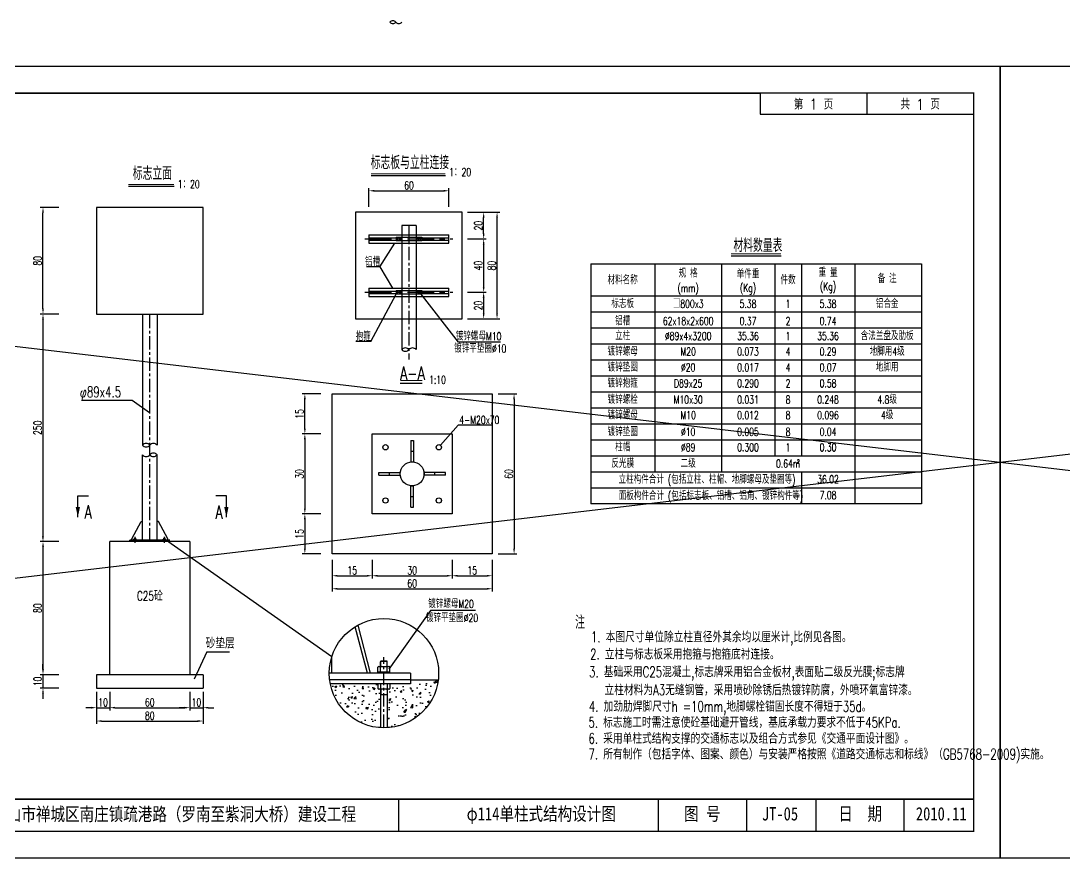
# Model space of a CAD drawing. Extents: x 3598 to 6562, y -9591 to -7828.
# Drawn here: x 4661.3 to 5052.5, y -8142.2 to -7828 of the extents above; entities that cross this region are included whole.
import ezdxf
from ezdxf.enums import TextEntityAlignment as Align

# ---------------------------------------------------------------- set-up
doc = ezdxf.new("R2010")
doc.units = 0
doc.header["$LTSCALE"] = 2
doc.header["$PDMODE"] = 32
doc.header["$PDSIZE"] = 0.3
doc.linetypes.add('CENTERX2', pattern=[4, 2.5, -0.5, 0.5, -0.5])
doc.layers.get('0').update_dxf_attribs({"linetype": 'CONTINUOUS'})
doc.layers.get('DEFPOINTS').update_dxf_attribs({"linetype": 'CONTINUOUS'})
for name, color, linetype in [('3', 3, 'CONTINUOUS'), ('PP-COM', 7, 'CONTINUOUS'), ('中线', 2, 'CENTERX2'), ('图框', 7, 'CONTINUOUS'), ('尺寸', 2, 'CONTINUOUS'), ('尺寸标注', 4, 'CONTINUOUS'), ('文字', 7, 'CONTINUOUS'), ('文字字符', 7, 'CONTINUOUS'), ('文字符号', 2, 'CONTINUOUS'), ('结构2', 7, 'CONTINUOUS'), ('结构3', 1, 'CONTINUOUS'), ('钢筋', 1, 'CONTINUOUS')]:
    doc.layers.add(name, color=color, linetype=linetype)
doc.styles.add('Fangsong', font='simplex1.shx', dxfattribs={"width": 0.85, "bigfont": 'hztxt.shx'})
doc.styles.get("Standard").update_dxf_attribs({"font": 'simplex1.shx', "width": 0.7, "bigfont": 'hztxt.shx'})
doc.styles.add('WMF-宋体0', font='SIMFANG.TTF', dxfattribs={"width": 0.8})
doc.dimstyles.new('1：10', dxfattribs={"dimtxt": 3, "dimasz": 2, "dimexe": 1, "dimexo": 1, "dimgap": 0.5, "dimtad": 1, "dimrnd": 0.0095, "dimdsep": 46, "dimtxsty": 'Standard', "dimcen": 0.05, "dimclrt": 256, "dimadec": 0, "dimazin": 0, "dimtfac": 1, "dimtix": 1, "dimtmove": 2, "dimatfit": 3, "dimfxl": 0, "dimtolj": 1, "dimtzin": 0, "dimarcsym": 0})
doc.dimstyles.new('1：20', dxfattribs={"dimtxt": 3, "dimasz": 2, "dimexe": 1, "dimexo": 1, "dimgap": 0.5, "dimtad": 1, "dimlfac": 2, "dimrnd": 0.0095, "dimdsep": 46, "dimtxsty": 'Standard', "dimcen": 0.09, "dimadec": 0, "dimazin": 0, "dimtfac": 1, "dimtix": 1, "dimtmove": 2, "dimatfit": 3, "dimfxl": 0, "dimtolj": 1, "dimtzin": 0, "dimarcsym": 0})

# ---------------------------------------------------------------- blocks, each defined once
blk = doc.blocks.new('标准图框')
at = {"layer": '图框', "color": 7}
for p, q in [((-312.2, 0), (-312.2, 10)), ((-226.62, 0), (-226.62, 10)), ((-160, 0), (-160, 10)), ((-145, 0), (-145, 10)), ((-120, 0), (-120, 10)), ((-105, 0), (-105, 10)), ((-80, 0), (-80, 10)), ((-65, 0), (-65, 10)), ((-40, 0), (-40, 10)), ((-25, 0), (-25, 10))]:
    blk.add_line(p, q, dxfattribs=at)
at = {"layer": '图框', "color": 2}
blk.add_lwpolyline([(-410, 287), (-410, -10), (10, -10), (10, 287)], close=True, dxfattribs=at)
at = {"layer": '图框', "const_width": 1.2}
blk.add_lwpolyline([(-380, 0), (0, 0), (0, 277), (-380, 277)], close=True, dxfattribs=at)
at = {"layer": '图框'}
blk.add_lwpolyline([(-380, 10), (0, 10)], dxfattribs=at)
at = {"layer": '图框', "color": 7, "style": 'Fangsong'}
for s, width, p in [('天津市市政工程设计研究院', 0.8, (-345.67, 5.2)), ('佛山市三水区三水二桥南引道延长线工程', 0.72, (-269.68, 5.2)), ('设计', 0.8, (-152.5, 5.2)), ('复核', 0.8, (-112.5, 5.2)), ('审核', 0.8, (-72.5, 5.2)), ('图号', 0.8, (-32.5, 5.2))]:
    blk.add_text(s, height=4.5, rotation=0, dxfattribs=dict(at, width=width)).set_placement(p, align=Align.MIDDLE)
blk = doc.blocks.new('DIM')
blk.add_lwpolyline([(-1, -0.1, 0.2, 0, 0), (0, 0, 0, 0, 0)], format="xyseb")
blk = doc.blocks.new('*D91')
at = {"layer": 'DEFPOINTS', "color": 0, "linetype": 'Continuous'}
for p in [(4669.61, -7898.03), (4709.65, -7898.03), (4709.65, -7938.03)]:
    blk.add_point(p, dxfattribs=at)
at = {"layer": '尺寸标注', "color": 0, "linetype": 'Continuous', "lineweight": -2}
for p, q in [((4675.61, -7898.03), (4668.61, -7898.03)), ((4669.61, -7936.03), (4669.61, -7900.03)), ((4675.61, -7938.03), (4668.61, -7938.03))]:
    blk.add_line(p, q, dxfattribs=at)
at = {"layer": '尺寸标注', "color": 0, "linetype": 'Continuous'}
for points in [[(4669.28, -7900.03), (4669.95, -7900.03), (4669.61, -7898.03)], [(4669.28, -7936.03), (4669.95, -7936.03), (4669.61, -7938.03)]]:
    blk.add_solid(points, dxfattribs=at)
at = {"layer": '尺寸标注', "color": 0, "linetype": 'Continuous', "insert": (4667.61, -7918.03), "char_height": 3, "attachment_point": 5, "rotation": 90}
blk.add_mtext('\\A1;80', dxfattribs=at)
blk = doc.blocks.new('*D92')
at = {"layer": 'DEFPOINTS', "color": 0, "linetype": 'Continuous'}
for p in [(4709.65, -7938.03), (4669.61, -8023.37), (4709.65, -8023.37)]:
    blk.add_point(p, dxfattribs=at)
at = {"layer": '尺寸标注', "color": 0, "linetype": 'Continuous', "lineweight": -2}
for p, q in [((4675.61, -7938.03), (4668.61, -7938.03)), ((4669.61, -7940.03), (4669.61, -8021.37)), ((4675.61, -8023.37), (4668.61, -8023.37))]:
    blk.add_line(p, q, dxfattribs=at)
at = {"layer": '尺寸标注', "color": 0, "linetype": 'Continuous'}
for points in [[(4669.28, -7940.03), (4669.95, -7940.03), (4669.61, -7938.03)], [(4669.28, -8021.37), (4669.95, -8021.37), (4669.61, -8023.37)]]:
    blk.add_solid(points, dxfattribs=at)
at = {"layer": '尺寸标注', "color": 0, "linetype": 'Continuous', "insert": (4667.61, -7980.7), "char_height": 3, "attachment_point": 5, "rotation": 90}
blk.add_mtext('\\A1;250', dxfattribs=at)
blk = doc.blocks.new('*D93')
at = {"layer": 'DEFPOINTS', "color": 0, "linetype": 'Continuous'}
for p in [(4694.65, -8023.37), (4669.61, -8073.37), (4694.65, -8073.37)]:
    blk.add_point(p, dxfattribs=at)
at = {"layer": '尺寸标注', "color": 0, "linetype": 'Continuous', "lineweight": -2}
for p, q in [((4675.61, -8023.37), (4668.61, -8023.37)), ((4669.61, -8025.37), (4669.61, -8071.37)), ((4675.61, -8073.37), (4668.61, -8073.37))]:
    blk.add_line(p, q, dxfattribs=at)
at = {"layer": '尺寸标注', "color": 0, "linetype": 'Continuous'}
for points in [[(4669.28, -8025.37), (4669.95, -8025.37), (4669.61, -8023.37)], [(4669.28, -8071.37), (4669.95, -8071.37), (4669.61, -8073.37)]]:
    blk.add_solid(points, dxfattribs=at)
at = {"layer": '尺寸标注', "color": 0, "linetype": 'Continuous', "insert": (4667.61, -8048.37), "char_height": 3, "attachment_point": 5, "rotation": 90}
blk.add_mtext('\\A1;80', dxfattribs=at)
blk = doc.blocks.new('*D94')
at = {"layer": 'DEFPOINTS', "color": 0, "linetype": 'Continuous'}
for p in [(4689.65, -8073.37), (4669.61, -8078.37), (4689.65, -8078.37)]:
    blk.add_point(p, dxfattribs=at)
at = {"layer": '尺寸标注', "color": 0, "linetype": 'Continuous', "lineweight": -2}
for p, q in [((4669.61, -8071.37), (4669.61, -8069.37)), ((4675.61, -8073.37), (4668.61, -8073.37)), ((4669.61, -8073.37), (4669.61, -8078.37)), ((4675.61, -8078.37), (4668.61, -8078.37)), ((4669.61, -8080.37), (4669.61, -8082.37))]:
    blk.add_line(p, q, dxfattribs=at)
at = {"layer": '尺寸标注', "color": 0, "linetype": 'Continuous'}
for points in [[(4669.28, -8071.37), (4669.95, -8071.37), (4669.61, -8073.37)], [(4669.28, -8080.37), (4669.95, -8080.37), (4669.61, -8078.37)]]:
    blk.add_solid(points, dxfattribs=at)
at = {"layer": '尺寸标注', "color": 0, "linetype": 'Continuous', "insert": (4667.61, -8075.87), "char_height": 3, "attachment_point": 5, "rotation": 90}
blk.add_mtext('\\A1;10', dxfattribs=at)
blk = doc.blocks.new('*D95')
at = {"layer": 'DEFPOINTS', "color": 0, "linetype": 'Continuous'}
for p in [(4694.65, -8073.37), (4724.65, -8073.37), (4724.65, -8085.72)]:
    blk.add_point(p, dxfattribs=at)
at = {"layer": '尺寸标注', "color": 0, "linetype": 'Continuous', "lineweight": -2}
for p, q in [((4694.65, -8079.72), (4694.65, -8086.72)), ((4724.65, -8079.72), (4724.65, -8086.72)), ((4696.65, -8085.72), (4722.65, -8085.72))]:
    blk.add_line(p, q, dxfattribs=at)
at = {"layer": '尺寸标注', "color": 0, "linetype": 'Continuous'}
for points in [[(4696.65, -8085.39), (4696.65, -8086.06), (4694.65, -8085.72)], [(4722.65, -8085.39), (4722.65, -8086.06), (4724.65, -8085.72)]]:
    blk.add_solid(points, dxfattribs=at)
at = {"layer": '尺寸标注', "color": 0, "linetype": 'Continuous', "insert": (4709.65, -8083.72), "char_height": 3, "attachment_point": 5}
blk.add_mtext('\\A1;60', dxfattribs=at)
blk = doc.blocks.new('*D96')
at = {"layer": 'DEFPOINTS', "color": 0, "linetype": 'Continuous'}
for p in [(4689.65, -8073.37), (4694.65, -8073.37), (4694.65, -8085.72)]:
    blk.add_point(p, dxfattribs=at)
at = {"layer": '尺寸标注', "color": 0, "linetype": 'Continuous', "lineweight": -2}
for p, q in [((4689.65, -8079.72), (4689.65, -8086.72)), ((4694.65, -8079.72), (4694.65, -8086.72)), ((4687.65, -8085.72), (4685.65, -8085.72)), ((4689.65, -8085.72), (4694.65, -8085.72)), ((4696.65, -8085.72), (4698.65, -8085.72))]:
    blk.add_line(p, q, dxfattribs=at)
at = {"layer": '尺寸标注', "color": 0, "linetype": 'Continuous'}
for points in [[(4687.65, -8085.38), (4687.65, -8086.05), (4689.65, -8085.72)], [(4696.65, -8085.38), (4696.65, -8086.05), (4694.65, -8085.72)]]:
    blk.add_solid(points, dxfattribs=at)
at = {"layer": '尺寸标注', "color": 0, "linetype": 'Continuous', "insert": (4692.15, -8083.72), "char_height": 3, "attachment_point": 5}
blk.add_mtext('\\A1;10', dxfattribs=at)
blk = doc.blocks.new('*D97')
at = {"layer": 'DEFPOINTS', "color": 0, "linetype": 'Continuous'}
for p in [(4724.65, -8073.37), (4729.65, -8073.37), (4729.65, -8085.72)]:
    blk.add_point(p, dxfattribs=at)
at = {"layer": '尺寸标注', "color": 0, "linetype": 'Continuous', "lineweight": -2}
for p, q in [((4724.65, -8079.72), (4724.65, -8086.72)), ((4729.65, -8079.72), (4729.65, -8086.72)), ((4722.65, -8085.72), (4720.65, -8085.72)), ((4724.65, -8085.72), (4729.65, -8085.72)), ((4731.65, -8085.72), (4733.65, -8085.72))]:
    blk.add_line(p, q, dxfattribs=at)
at = {"layer": '尺寸标注', "color": 0, "linetype": 'Continuous'}
for points in [[(4722.65, -8085.39), (4722.65, -8086.06), (4724.65, -8085.72)], [(4731.65, -8085.39), (4731.65, -8086.06), (4729.65, -8085.72)]]:
    blk.add_solid(points, dxfattribs=at)
at = {"layer": '尺寸标注', "color": 0, "linetype": 'Continuous', "insert": (4727.15, -8083.72), "char_height": 3, "attachment_point": 5}
blk.add_mtext('\\A1;10', dxfattribs=at)
blk = doc.blocks.new('*D98')
at = {"layer": 'DEFPOINTS', "color": 0, "linetype": 'Continuous'}
for p in [(4689.65, -8078.37), (4729.65, -8078.37), (4729.65, -8090.73)]:
    blk.add_point(p, dxfattribs=at)
at = {"layer": '尺寸标注', "color": 0, "linetype": 'Continuous', "lineweight": -2}
for p, q in [((4689.65, -8084.73), (4689.65, -8091.73)), ((4729.65, -8084.73), (4729.65, -8091.73)), ((4691.65, -8090.73), (4727.65, -8090.73))]:
    blk.add_line(p, q, dxfattribs=at)
at = {"layer": '尺寸标注', "color": 0, "linetype": 'Continuous'}
for points in [[(4691.65, -8090.39), (4691.65, -8091.06), (4689.65, -8090.73)], [(4727.65, -8090.39), (4727.65, -8091.06), (4729.65, -8090.73)]]:
    blk.add_solid(points, dxfattribs=at)
at = {"layer": '尺寸标注', "color": 0, "linetype": 'Continuous', "insert": (4709.65, -8088.73), "char_height": 3, "attachment_point": 5}
blk.add_mtext('\\A1;80', dxfattribs=at)
blk = doc.blocks.new('*D99')
at = {"layer": 'DEFPOINTS', "color": 0, "linetype": 'Continuous'}
for p in [(4821.84, -7891.76), (4791.84, -7908.29), (4821.84, -7908.29)]:
    blk.add_point(p, dxfattribs=at)
at = {"layer": '尺寸标注', "color": 0, "linetype": 'Continuous', "lineweight": -2}
for p, q in [((4791.84, -7897.76), (4791.84, -7890.76)), ((4793.84, -7891.76), (4819.84, -7891.76)), ((4821.84, -7897.76), (4821.84, -7890.76))]:
    blk.add_line(p, q, dxfattribs=at)
at = {"layer": '尺寸标注', "color": 0, "linetype": 'Continuous'}
for points in [[(4793.84, -7891.42), (4793.84, -7892.09), (4791.84, -7891.76)], [(4819.84, -7891.42), (4819.84, -7892.09), (4821.84, -7891.76)]]:
    blk.add_solid(points, dxfattribs=at)
at = {"layer": '尺寸标注', "color": 0, "linetype": 'Continuous', "insert": (4806.84, -7889.76), "char_height": 3, "attachment_point": 5}
blk.add_mtext('\\A1;60', dxfattribs=at)
blk = doc.blocks.new('*D100')
at = {"layer": 'DEFPOINTS', "color": 0, "linetype": 'Continuous'}
for p in [(4823.34, -7899.84), (4834.84, -7899.84), (4823.34, -7909.84)]:
    blk.add_point(p, dxfattribs=at)
at = {"layer": '尺寸标注', "color": 0, "linetype": 'Continuous', "lineweight": -2}
for p, q in [((4828.84, -7899.84), (4835.84, -7899.84)), ((4834.84, -7907.84), (4834.84, -7901.84)), ((4828.84, -7909.84), (4835.84, -7909.84))]:
    blk.add_line(p, q, dxfattribs=at)
at = {"layer": '尺寸标注', "color": 0, "linetype": 'Continuous'}
for points in [[(4834.51, -7901.84), (4835.18, -7901.84), (4834.84, -7899.84)], [(4834.51, -7907.84), (4835.18, -7907.84), (4834.84, -7909.84)]]:
    blk.add_solid(points, dxfattribs=at)
at = {"layer": '尺寸标注', "color": 0, "linetype": 'Continuous', "insert": (4832.84, -7904.84), "char_height": 3, "attachment_point": 5, "rotation": 90}
blk.add_mtext('\\A1;20', dxfattribs=at)
blk = doc.blocks.new('*D101')
at = {"layer": 'DEFPOINTS', "color": 0, "linetype": 'Continuous'}
for p in [(4823.34, -7909.84), (4823.34, -7929.84), (4834.84, -7929.84)]:
    blk.add_point(p, dxfattribs=at)
at = {"layer": '尺寸标注', "color": 0, "linetype": 'Continuous', "lineweight": -2}
for p, q in [((4828.84, -7909.84), (4835.84, -7909.84)), ((4834.84, -7911.84), (4834.84, -7927.84)), ((4828.84, -7929.84), (4835.84, -7929.84))]:
    blk.add_line(p, q, dxfattribs=at)
at = {"layer": '尺寸标注', "color": 0, "linetype": 'Continuous'}
for points in [[(4834.51, -7911.84), (4835.18, -7911.84), (4834.84, -7909.84)], [(4834.51, -7927.84), (4835.18, -7927.84), (4834.84, -7929.84)]]:
    blk.add_solid(points, dxfattribs=at)
at = {"layer": '尺寸标注', "color": 0, "linetype": 'Continuous', "insert": (4832.84, -7919.84), "char_height": 3, "attachment_point": 5, "rotation": 90}
blk.add_mtext('\\A1;40', dxfattribs=at)
blk = doc.blocks.new('*D102')
at = {"layer": 'DEFPOINTS', "color": 0, "linetype": 'Continuous'}
for p in [(4823.34, -7929.84), (4823.34, -7939.84), (4834.84, -7939.84)]:
    blk.add_point(p, dxfattribs=at)
at = {"layer": '尺寸标注', "color": 0, "linetype": 'Continuous', "lineweight": -2}
for p, q in [((4828.84, -7929.84), (4835.84, -7929.84)), ((4834.84, -7931.84), (4834.84, -7937.84)), ((4828.84, -7939.84), (4835.84, -7939.84))]:
    blk.add_line(p, q, dxfattribs=at)
at = {"layer": '尺寸标注', "color": 0, "linetype": 'Continuous'}
for points in [[(4834.51, -7931.84), (4835.18, -7931.84), (4834.84, -7929.84)], [(4834.51, -7937.84), (4835.18, -7937.84), (4834.84, -7939.84)]]:
    blk.add_solid(points, dxfattribs=at)
at = {"layer": '尺寸标注', "color": 0, "linetype": 'Continuous', "insert": (4832.84, -7934.84), "char_height": 3, "attachment_point": 5, "rotation": 90}
blk.add_mtext('\\A1;20', dxfattribs=at)
blk = doc.blocks.new('*D103')
at = {"layer": 'DEFPOINTS', "color": 0, "linetype": 'Continuous'}
for p in [(4826.84, -7899.84), (4839.86, -7899.84), (4826.84, -7939.84)]:
    blk.add_point(p, dxfattribs=at)
at = {"layer": '尺寸标注', "color": 0, "linetype": 'Continuous', "lineweight": -2}
for p, q in [((4833.86, -7899.84), (4840.86, -7899.84)), ((4839.86, -7937.84), (4839.86, -7901.84)), ((4833.86, -7939.84), (4840.86, -7939.84))]:
    blk.add_line(p, q, dxfattribs=at)
at = {"layer": '尺寸标注', "color": 0, "linetype": 'Continuous'}
for points in [[(4839.53, -7901.84), (4840.19, -7901.84), (4839.86, -7899.84)], [(4839.53, -7937.84), (4840.19, -7937.84), (4839.86, -7939.84)]]:
    blk.add_solid(points, dxfattribs=at)
at = {"layer": '尺寸标注', "color": 0, "linetype": 'Continuous', "insert": (4837.86, -7919.84), "char_height": 3, "attachment_point": 5, "rotation": 90}
blk.add_mtext('\\A1;80', dxfattribs=at)
blk = doc.blocks.new('*D120')
at = {"layer": 'DEFPOINTS', "color": 0, "linetype": 'Continuous'}
for p in [(4767.8, -7967.99), (4793.04, -7967.99), (4793.04, -7982.99)]:
    blk.add_point(p, dxfattribs=at)
at = {"layer": '尺寸标注', "color": 0, "linetype": 'Continuous', "lineweight": -2}
for p, q in [((4773.8, -7967.99), (4766.8, -7967.99)), ((4767.8, -7980.99), (4767.8, -7969.99)), ((4773.8, -7982.99), (4766.8, -7982.99))]:
    blk.add_line(p, q, dxfattribs=at)
at = {"layer": '尺寸标注', "color": 0, "linetype": 'Continuous'}
for points in [[(4767.47, -7969.99), (4768.13, -7969.99), (4767.8, -7967.99)], [(4767.47, -7980.99), (4768.13, -7980.99), (4767.8, -7982.99)]]:
    blk.add_solid(points, dxfattribs=at)
at = {"layer": '尺寸标注', "linetype": 'Continuous', "insert": (4765.8, -7975.49), "char_height": 3, "attachment_point": 5, "rotation": 90}
blk.add_mtext('\\A1;15', dxfattribs=at)
blk = doc.blocks.new('*D121')
at = {"layer": 'DEFPOINTS', "color": 0, "linetype": 'Continuous'}
for p in [(4793.04, -7982.99), (4767.8, -8012.99), (4793.04, -8012.99)]:
    blk.add_point(p, dxfattribs=at)
at = {"layer": '尺寸标注', "color": 0, "linetype": 'Continuous', "lineweight": -2}
for p, q in [((4773.8, -7982.99), (4766.8, -7982.99)), ((4767.8, -7984.99), (4767.8, -8010.99)), ((4773.8, -8012.99), (4766.8, -8012.99))]:
    blk.add_line(p, q, dxfattribs=at)
at = {"layer": '尺寸标注', "color": 0, "linetype": 'Continuous'}
for points in [[(4767.47, -7984.99), (4768.13, -7984.99), (4767.8, -7982.99)], [(4767.47, -8010.99), (4768.13, -8010.99), (4767.8, -8012.99)]]:
    blk.add_solid(points, dxfattribs=at)
at = {"layer": '尺寸标注', "linetype": 'Continuous', "insert": (4765.8, -7997.99), "char_height": 3, "attachment_point": 5, "rotation": 90}
blk.add_mtext('\\A1;30', dxfattribs=at)
blk = doc.blocks.new('*D122')
at = {"layer": 'DEFPOINTS', "color": 0, "linetype": 'Continuous'}
for p in [(4793.04, -8012.99), (4767.8, -8027.99), (4793.04, -8027.99)]:
    blk.add_point(p, dxfattribs=at)
at = {"layer": '尺寸标注', "color": 0, "linetype": 'Continuous', "lineweight": -2}
for p, q in [((4773.8, -8012.99), (4766.8, -8012.99)), ((4767.8, -8014.99), (4767.8, -8025.99)), ((4773.8, -8027.99), (4766.8, -8027.99))]:
    blk.add_line(p, q, dxfattribs=at)
at = {"layer": '尺寸标注', "color": 0, "linetype": 'Continuous'}
for points in [[(4767.47, -8014.99), (4768.13, -8014.99), (4767.8, -8012.99)], [(4767.47, -8025.99), (4768.13, -8025.99), (4767.8, -8027.99)]]:
    blk.add_solid(points, dxfattribs=at)
at = {"layer": '尺寸标注', "linetype": 'Continuous', "insert": (4765.8, -8020.49), "char_height": 3, "attachment_point": 5, "rotation": 90}
blk.add_mtext('\\A1;15', dxfattribs=at)
blk = doc.blocks.new('*D123')
at = {"layer": 'DEFPOINTS', "color": 0, "linetype": 'Continuous'}
for p in [(4838.04, -7967.99), (4838.04, -8027.99), (4846.25, -8027.99)]:
    blk.add_point(p, dxfattribs=at)
at = {"layer": '尺寸标注', "color": 0, "linetype": 'Continuous', "lineweight": -2}
for p, q in [((4840.25, -7967.99), (4847.25, -7967.99)), ((4846.25, -7969.99), (4846.25, -8025.99)), ((4840.25, -8027.99), (4847.25, -8027.99))]:
    blk.add_line(p, q, dxfattribs=at)
at = {"layer": '尺寸标注', "color": 0, "linetype": 'Continuous'}
for points in [[(4845.92, -7969.99), (4846.58, -7969.99), (4846.25, -7967.99)], [(4845.92, -8025.99), (4846.58, -8025.99), (4846.25, -8027.99)]]:
    blk.add_solid(points, dxfattribs=at)
at = {"layer": '尺寸标注', "linetype": 'Continuous', "insert": (4844.25, -7997.99), "char_height": 3, "attachment_point": 5, "rotation": 90}
blk.add_mtext('\\A1;60', dxfattribs=at)
blk = doc.blocks.new('*D124')
at = {"layer": 'DEFPOINTS', "color": 0, "linetype": 'Continuous'}
for p in [(4793.04, -8012.99), (4778.04, -8027.99), (4793.04, -8036.21)]:
    blk.add_point(p, dxfattribs=at)
at = {"layer": '尺寸标注', "color": 0, "linetype": 'Continuous', "lineweight": -2}
for p, q in [((4778.04, -8030.21), (4778.04, -8037.21)), ((4793.04, -8030.21), (4793.04, -8037.21)), ((4780.04, -8036.21), (4791.04, -8036.21))]:
    blk.add_line(p, q, dxfattribs=at)
at = {"layer": '尺寸标注', "color": 0, "linetype": 'Continuous'}
for points in [[(4780.04, -8035.88), (4780.04, -8036.55), (4778.04, -8036.21)], [(4791.04, -8035.88), (4791.04, -8036.55), (4793.04, -8036.21)]]:
    blk.add_solid(points, dxfattribs=at)
at = {"layer": '尺寸标注', "linetype": 'Continuous', "insert": (4785.54, -8034.21), "char_height": 3, "attachment_point": 5}
blk.add_mtext('\\A1;15', dxfattribs=at)
blk = doc.blocks.new('*D125')
at = {"layer": 'DEFPOINTS', "color": 0, "linetype": 'Continuous'}
for p in [(4793.04, -8012.99), (4823.04, -8012.99), (4823.04, -8036.21)]:
    blk.add_point(p, dxfattribs=at)
at = {"layer": '尺寸标注', "color": 0, "linetype": 'Continuous', "lineweight": -2}
for p, q in [((4793.04, -8030.21), (4793.04, -8037.21)), ((4823.04, -8030.21), (4823.04, -8037.21)), ((4795.04, -8036.21), (4821.04, -8036.21))]:
    blk.add_line(p, q, dxfattribs=at)
at = {"layer": '尺寸标注', "color": 0, "linetype": 'Continuous'}
for points in [[(4795.04, -8035.88), (4795.04, -8036.55), (4793.04, -8036.21)], [(4821.04, -8035.88), (4821.04, -8036.55), (4823.04, -8036.21)]]:
    blk.add_solid(points, dxfattribs=at)
at = {"layer": '尺寸标注', "linetype": 'Continuous', "insert": (4808.04, -8034.21), "char_height": 3, "attachment_point": 5}
blk.add_mtext('\\A1;30', dxfattribs=at)
blk = doc.blocks.new('*D126')
at = {"layer": 'DEFPOINTS', "color": 0, "linetype": 'Continuous'}
for p in [(4823.04, -8012.99), (4838.04, -8012.99), (4838.04, -8036.21)]:
    blk.add_point(p, dxfattribs=at)
at = {"layer": '尺寸标注', "color": 0, "linetype": 'Continuous', "lineweight": -2}
for p, q in [((4823.04, -8030.21), (4823.04, -8037.21)), ((4838.04, -8030.21), (4838.04, -8037.21)), ((4825.04, -8036.21), (4836.04, -8036.21))]:
    blk.add_line(p, q, dxfattribs=at)
at = {"layer": '尺寸标注', "color": 0, "linetype": 'Continuous'}
for points in [[(4825.04, -8035.88), (4825.04, -8036.55), (4823.04, -8036.21)], [(4836.04, -8035.88), (4836.04, -8036.55), (4838.04, -8036.21)]]:
    blk.add_solid(points, dxfattribs=at)
at = {"layer": '尺寸标注', "linetype": 'Continuous', "insert": (4830.54, -8034.21), "char_height": 3, "attachment_point": 5}
blk.add_mtext('\\A1;15', dxfattribs=at)
blk = doc.blocks.new('*D127')
at = {"layer": 'DEFPOINTS', "color": 0, "linetype": 'Continuous'}
for p in [(4778.04, -8027.99), (4838.04, -8027.99), (4838.04, -8041.1)]:
    blk.add_point(p, dxfattribs=at)
at = {"layer": '尺寸标注', "color": 0, "linetype": 'Continuous', "lineweight": -2}
for p, q in [((4778.04, -8035.1), (4778.04, -8042.1)), ((4838.04, -8035.1), (4838.04, -8042.1)), ((4780.04, -8041.1), (4836.04, -8041.1))]:
    blk.add_line(p, q, dxfattribs=at)
at = {"layer": '尺寸标注', "color": 0, "linetype": 'Continuous'}
for points in [[(4780.04, -8040.76), (4780.04, -8041.43), (4778.04, -8041.1)], [(4836.04, -8040.76), (4836.04, -8041.43), (4838.04, -8041.1)]]:
    blk.add_solid(points, dxfattribs=at)
at = {"layer": '尺寸标注', "linetype": 'Continuous', "insert": (4808.04, -8039.1), "char_height": 3, "attachment_point": 5}
blk.add_mtext('\\A1;60', dxfattribs=at)

msp = doc.modelspace()

# ---------------------------------------------------------------- hatches: boundary and pattern name
at = {"layer": '尺寸标注'}
h = msp.add_hatch(dxfattribs=at)
h.set_pattern_fill('AR-CONC', color=256, style=0)
h.set_pattern_definition([(50, (2954.168, -8191.843), (7.172602, -0.627521), [0.75, -8.25]), (355, (2954.168, -8191.843), (-1.387513, 7.52192), [0.6, -6.6]), (100.4514, (2954.766, -8191.8955), (5.785094, 6.894395), [0.637402, -7.01142]), (46.1842, (2954.168, -8189.843), (10.67241, -1.65519), [1.125, -12.375]), (96.6356, (2955.057, -8189.981), (9.346627, 9.74118), [0.9561, -10.51713]), (351.1842, (2954.168, -8189.843), (9.34662, 9.741186), [0.9, -9.9]), (21, (2955.168, -8190.343), (5.96907, -4.026189), [0.75, -8.25]), (326, (2955.168, -8190.343), (2.433153, 7.2515), [0.6, -6.6]), (71.4514, (2955.6655, -8190.679), (8.402226, 3.225305), [0.637402, -7.01142]), (37.5, (2954.168, -8191.8432), (0.1215986, 3.3289385), [0, -6.52, 0, -6.7, 0, -6.625]), (7.5, (2954.168, -8191.843), (2.6306954, 3.944117), [0, -3.82, 0, -6.37, 0, -2.525]), (327.5, (2951.938, -8191.8432), (5.3382244, -0.2255487), [0, -2.5, 0, -7.8, 0, -10.35]), (317.5, (2950.938, -8191.843), (5.831862, 1.00105), [0, -3.25, 0, -5.18, 0, -7.35])])
h.paths.add_polyline_path([(4777.3665, -8076.7672, 0.34067024), (4796.2189, -8093.2256), (4796.2189, -8078.7672), (4795.5189, -8078.7672, -0.41421356), (4795.2189, -8078.4672), (4795.2189, -8076.7672)])
h.paths.add_polyline_path([(4799.7189, -8076.7672), (4799.7189, -8078.4672, -0.41421356), (4799.4189, -8078.7672), (4798.7189, -8078.7672), (4798.7189, -8093.2256, 0.36148997), (4817.8124, -8075.2672), (4807.4689, -8075.2672), (4807.4689, -8076.7672)])

# ---------------------------------------------------------------- linework, layer by layer
for p, q in [((4938.5275, -7855.0772), (4938.5275, -7863.0772)), ((4978.5275, -7855.0772), (4978.5275, -7863.0772)), ((4938.5275, -7863.0772), (5018.5275, -7863.0772)), ((4703.696, -8022.8657), (4703.696, -8022.4657)), ((4703.896, -8022.7657), (4703.896, -8022.1657)), ((4704.396, -8022.7657), (4704.396, -8022.1657)), ((4704.596, -8022.8657), (4704.596, -8022.4657)), ((4714.696, -8022.8657), (4714.696, -8022.4657)), ((4714.896, -8022.7657), (4714.896, -8022.1657)), ((4715.396, -8022.7657), (4715.396, -8022.1657)), ((4715.596, -8022.8657), (4715.596, -8022.4657)), ((4638.5275, -8132.0772), (5018.5275, -8132.0772))]:
    msp.add_line(p, q)
at = {"color": 7, "linetype": 'Continuous'}
for p, q in [((4807.5401, -7985.4855), (4808.5401, -7985.4855)), ((4807.5401, -7985.4855), (4807.5401, -7993.4855)), ((4808.5401, -7985.4855), (4808.5401, -7993.4855)), ((4807.5401, -7989.4855), (4808.5401, -7989.4855)), ((4807.5401, -7993.4855), (4808.5401, -7993.4855)), ((4795.5401, -7998.4855), (4795.5401, -7997.4855)), ((4795.5401, -7997.4855), (4803.5401, -7997.4855)), ((4795.5401, -7998.4855), (4803.5401, -7998.4855)), ((4799.5401, -7998.4855), (4799.5401, -7997.4855)), ((4803.5401, -7998.4855), (4803.5401, -7997.4855)), ((4812.5401, -7998.4855), (4812.5401, -7997.4855)), ((4820.5401, -7997.4855), (4812.5401, -7997.4855)), ((4820.5401, -7998.4855), (4812.5401, -7998.4855)), ((4816.5401, -7998.4855), (4816.5401, -7997.4855)), ((4820.5401, -7998.4855), (4820.5401, -7997.4855)), ((4807.5401, -8002.4855), (4808.5401, -8002.4855)), ((4807.5401, -8010.4855), (4807.5401, -8002.4855)), ((4808.5401, -8010.4855), (4808.5401, -8002.4855)), ((4807.5401, -8006.4855), (4808.5401, -8006.4855)), ((4807.5401, -8010.4855), (4808.5401, -8010.4855))]:
    msp.add_line(p, q, dxfattribs=at)
at = {"const_width": 0.2}
msp.add_lwpolyline([(4608.5275, -7845.0772), (5028.5275, -7845.0772), (5028.5275, -8142.0772), (4608.5275, -8142.0772)], close=True, dxfattribs=at)
at = {"color": 7, "const_width": 0.5}
msp.add_lwpolyline([(4633.5275, -8132.0772), (4633.5275, -7855.0772), (5018.5275, -7855.0772), (5018.5275, -8132.0772)], close=True, dxfattribs=at)
at = {"color": 7}
msp.add_lwpolyline([(4633.5275, -7855.0772), (4938.5275, -7855.0772), (4938.5275, -7863.0772), (5018.5275, -7863.0772), (5018.5275, -8120.0772), (4633.5275, -8120.0772), (4633.5275, -7855.0772)], close=True, dxfattribs=at)
msp.add_lwpolyline([(4633.5275, -7855.0772), (4938.5275, -7855.0772), (4938.5275, -7863.0772), (5018.5275, -7863.0772), (5018.5275, -8120.0772), (4633.5275, -8120.0772), (4633.5275, -7855.0772)], close=True, dxfattribs=at)
at = {"const_width": 0.5}
for points in [[(4633.5275, -8120.0772), (5018.5275, -8120.0772)], [(4802.9704, -8120.0772), (4802.9704, -8132.0772)], [(4900.3302, -8120.0772), (4900.3302, -8132.0772)], [(4933.4225, -8120.0772), (4933.4225, -8132.0772)], [(4959.4289, -8120.0772), (4959.4289, -8132.0772)], [(4992.5212, -8120.0772), (4992.5212, -8132.0772)]]:
    msp.add_lwpolyline(points, dxfattribs=at)
at = {"color": 7, "linetype": 'Continuous'}
msp.add_circle((4808.0401, -7997.9855), 4.5, dxfattribs=at)
at = {"layer": 'PP-COM'}
for centre in [(4798.0401, -7987.9855), (4818.0401, -7987.9855), (4798.0401, -8007.9855), (4818.0401, -8007.9855)]:
    msp.add_circle(centre, 1, dxfattribs=at)
at = {"layer": '中线'}
for p, q in [((4806.8425, -7904.8357), (4806.8425, -7955.0215)), ((4709.646, -8023.3657), (4709.646, -7938.0347)), ((4704.146, -8023.8657), (4704.146, -8021.6657)), ((4715.146, -8023.8657), (4715.146, -8021.6657)), ((4797.4689, -8093.2637), (4797.4689, -8066.7672))]:
    msp.add_line(p, q, dxfattribs=at)
at = {"layer": '中线', "ltscale": 2}
for p, q in [((4790.3425, -7909.8357), (4823.3425, -7909.8357)), ((4790.3425, -7929.8357), (4823.3425, -7929.8357))]:
    msp.add_line(p, q, dxfattribs=at)
at = {"layer": '图框', "linetype": 'Continuous'}
msp.add_lwpolyline([(4608.5275, -7845.0772), (4608.5275, -8142.0772), (5028.5275, -8142.0772), (5028.5275, -7845.0772)], close=True, dxfattribs=at)
at = {"layer": '尺寸', "color": 0, "linetype": 'Continuous'}
for p, q in [((4682.6785, -8014.2801), (4682.6785, -8006.2801)), ((4682.6785, -8006.2801), (4686.6785, -8006.2801)), ((4738.3747, -8006.2801), (4734.3747, -8006.2801)), ((4738.3747, -8014.2801), (4738.3747, -8006.2801))]:
    msp.add_line(p, q, dxfattribs=at)
for points in [[(4682.2851, -8010.4121, 0.8, 0, 0), (4682.6785, -8014.2801, 0, 0, 0)], [(4683.072, -8010.4121, 0.8, 0, 0), (4682.6785, -8014.2801, 0, 0, 0)], [(4737.9812, -8010.4121, 0.8, 0, 0), (4738.3747, -8014.2801, 0, 0, 0)], [(4738.7681, -8010.4121, 0.8, 0, 0), (4738.3747, -8014.2801, 0, 0, 0)]]:
    msp.add_lwpolyline(points, format="xyseb", dxfattribs=at)
at = {"layer": '尺寸标注', "linetype": 'Continuous'}
for p, q in [((3768.5275, -7845.0772), (6288.5275, -8142.0772)), ((3768.5275, -8142.0772), (6288.5275, -7845.0772)), ((4669.6117, -7940.0347), (4669.6117, -8021.3657)), ((4669.6117, -8025.3657), (4669.6117, -8061.3657))]:
    msp.add_line(p, q, dxfattribs=at)
at = {"layer": '尺寸标注', "color": 7, "linetype": 'Continuous'}
for p, q in [((4792.6238, -7886.0748), (4820.5108, -7886.0748)), ((4701.6489, -7890.0825), (4718.7559, -7890.0825)), ((4927.5954, -7916.1873), (4946.3563, -7916.1873))]:
    msp.add_line(p, q, dxfattribs=at)
at = {"layer": '尺寸标注'}
for p, q in [((4715.5032, -8022.5948), (4777.955, -8066.4973)), ((4807.4689, -8075.2672), (4817.8124, -8075.2672))]:
    msp.add_line(p, q, dxfattribs=at)
at = {"layer": '尺寸标注', "color": 7, "linetype": 'Continuous', "const_width": 0.4}
for points in [[(4792.6238, -7885.3548), (4820.5108, -7885.3548)], [(4701.6489, -7889.3625), (4718.7559, -7889.3625)], [(4927.5954, -7915.4673), (4946.3563, -7915.4673)]]:
    msp.add_lwpolyline(points, dxfattribs=at)
at = {"layer": '尺寸标注'}
msp.add_circle((4797.4689, -8072.7672), 20.4965, dxfattribs=at)
at = {"layer": '文字'}
msp.add_line((4803.5913, -7963.9583), (4811.8274, -7963.9583), dxfattribs=at)
at = {"layer": '文字', "const_width": 0.4}
msp.add_lwpolyline([(4803.5913, -7962.9583), (4811.8274, -7962.9583)], dxfattribs=at)
at = {"layer": '文字字符', "color": 7, "linetype": 'Continuous'}
for p, q in [((4898.9759, -7919.1873), (4898.9759, -7997.1873)), ((4923.9759, -7919.1873), (4923.9759, -7997.1873)), ((4943.9759, -7919.1873), (4943.9759, -7991.1873)), ((4953.9759, -7919.1873), (4953.9759, -7991.1873)), ((4973.9759, -7919.1873), (4973.9759, -8009.1873)), ((4874.9759, -7931.1873), (4998.9759, -7931.1873)), ((4874.9759, -7937.1873), (4998.9759, -7937.1873)), ((4874.9759, -7943.1873), (4998.9759, -7943.1873)), ((4874.9759, -7949.1873), (4998.9759, -7949.1873)), ((4874.9759, -7955.1873), (4998.9759, -7955.1873)), ((4874.9759, -7961.1873), (4998.9759, -7961.1873)), ((4874.9759, -7967.1873), (4998.9759, -7967.1873)), ((4874.9759, -7973.1873), (4998.9759, -7973.1873)), ((4874.9759, -7979.1873), (4998.9759, -7979.1873)), ((4874.9759, -7985.1873), (4998.9759, -7985.1873)), ((4874.9759, -7991.1873), (4998.9759, -7991.1873)), ((4953.9759, -7997.1873), (4953.9759, -8009.1873)), ((4874.9759, -8003.1873), (4998.9759, -8003.1873))]:
    msp.add_line(p, q, dxfattribs=at)
at = {"layer": '文字符号'}
for p, q in [((4795.9275, -7920.3124), (4801.5176, -7911.3857)), ((4795.9275, -7920.3124), (4790.9605, -7920.3124)), ((4795.9275, -7920.3124), (4800.6967, -7928.2857)), ((4792.5469, -7948.2791), (4802.0877, -7930.5385)), ((4825.383, -7948.5206), (4811.0819, -7930.0952)), ((4792.5469, -7948.2791), (4786.9181, -7948.2791)), ((4841.2087, -7948.5206), (4825.383, -7948.5206)), ((4684.462, -7970.2762), (4703.007, -7970.2762)), ((4703.007, -7970.2762), (4709.5722, -7975.0186)), ((4818.6064, -7987.1613), (4825.2351, -7979.7729)), ((4838.247, -7979.7729), (4825.2351, -7979.7729)), ((4814.8875, -8049.2953), (4799.269, -8071.3089)), ((4831.7835, -8049.2953), (4814.8875, -8049.2953)), ((4731.0053, -8064.8166), (4726.3325, -8075.0612)), ((4731.0053, -8064.8166), (4739.5463, -8064.8166))]:
    msp.add_line(p, q, dxfattribs=at)
at = {"layer": '文字符号', "color": 1}
for p, q in [((4874.9759, -7919.1873), (4874.9759, -8009.1873)), ((4874.9759, -7919.1873), (4998.9759, -7919.1873)), ((4998.9759, -7919.1873), (4998.9759, -8009.1873)), ((4874.9759, -7997.1873), (4998.9759, -7997.1873)), ((4874.9759, -8003.1873), (4998.9759, -8003.1873)), ((4998.9759, -8009.1873), (4874.9759, -8009.1873))]:
    msp.add_line(p, q, dxfattribs=at)
at = {"layer": '结构2'}
for p, q in [((4791.8425, -7908.2857), (4791.8425, -7911.3857)), ((4791.8425, -7908.2857), (4821.8425, -7908.2857)), ((4791.8425, -7909.3857), (4802.0175, -7909.3857)), ((4802.0175, -7909.2107), (4811.6675, -7909.2107)), ((4802.0175, -7909.2107), (4802.0175, -7910.4607)), ((4803.2675, -7909.2107), (4803.2675, -7910.4607)), ((4806.8425, -7909.2107), (4806.8425, -7910.4607)), ((4810.4175, -7909.2107), (4810.4175, -7910.4607)), ((4811.6675, -7909.2107), (4811.6675, -7910.4607)), ((4811.6675, -7909.3857), (4821.8425, -7909.3857)), ((4821.8425, -7911.3857), (4821.8425, -7908.2857)), ((4791.8425, -7910.2857), (4802.0175, -7910.2857)), ((4791.8425, -7911.3857), (4821.8425, -7911.3857)), ((4802.0175, -7910.4607), (4811.6675, -7910.4607)), ((4811.6675, -7910.2857), (4821.8425, -7910.2857)), ((4791.8425, -7928.2857), (4791.8425, -7931.3857)), ((4791.8425, -7928.2857), (4821.8425, -7928.2857)), ((4791.8425, -7929.3857), (4802.0175, -7929.3857)), ((4802.0175, -7929.2107), (4811.6675, -7929.2107)), ((4802.0175, -7929.2107), (4802.0175, -7930.4607)), ((4803.2675, -7929.2107), (4803.2675, -7930.4607)), ((4806.8425, -7929.2107), (4806.8425, -7930.4607)), ((4810.4175, -7929.2107), (4810.4175, -7930.4607)), ((4811.6675, -7929.2107), (4811.6675, -7930.4607)), ((4811.6675, -7929.3857), (4821.8425, -7929.3857)), ((4821.8425, -7931.3857), (4821.8425, -7928.2857)), ((4791.8425, -7930.2857), (4802.0175, -7930.2857)), ((4791.8425, -7931.3857), (4821.8425, -7931.3857)), ((4802.0175, -7930.4607), (4811.6675, -7930.4607)), ((4811.6675, -7930.2857), (4821.8425, -7930.2857)), ((4724.646, -8023.3657), (4694.646, -8023.3657)), ((4694.646, -8073.3657), (4694.646, -8023.3657)), ((4704.596, -8022.4657), (4703.696, -8022.4657)), ((4704.596, -8022.7657), (4703.696, -8022.7657)), ((4703.896, -8022.1657), (4704.396, -8022.1657)), ((4714.696, -8022.4657), (4715.596, -8022.4657)), ((4714.696, -8022.7657), (4715.596, -8022.7657)), ((4715.396, -8022.1657), (4714.896, -8022.1657)), ((4724.646, -8023.3657), (4724.646, -8073.3657)), ((4791.2311, -8072.7672), (4786.7082, -8055.3226)), ((4787.6299, -8054.7867), (4792.2918, -8072.7672)), ((4777.955, -8072.7672), (4777.955, -8066.4973)), ((4689.646, -8073.3657), (4689.646, -8078.3657)), ((4729.646, -8073.3657), (4689.646, -8073.3657)), ((4729.646, -8073.3657), (4729.646, -8078.3657)), ((4807.4689, -8072.7672), (4776.9724, -8072.7672)), ((4807.4689, -8072.7672), (4807.4689, -8076.7672)), ((4807.4689, -8075.2672), (4777.1254, -8075.2672)), ((4807.4689, -8076.7672), (4777.3665, -8076.7672)), ((4689.646, -8078.3657), (4729.646, -8078.3657))]:
    msp.add_line(p, q, dxfattribs=at)
for centre in [(4802.6425, -7909.8357), (4803.8925, -7909.8357), (4809.7925, -7909.8357), (4811.0425, -7909.8357), (4802.6425, -7929.8357), (4803.8925, -7929.8357), (4809.7925, -7929.8357), (4811.0425, -7929.8357)]:
    msp.add_circle(centre, 0.2625, dxfattribs=at)
for centre, start, end in [((4800.807, -7829.4675), 40.69288, 139.30712), ((4800.807, -7827.5542), 220.69288, 319.30712), ((4803.032, -7827.5542), 220.69288, 319.30712)]:
    msp.add_arc(centre, 1.4673, start, end, dxfattribs=at)
at = {"layer": '结构3'}
for p, q in [((4702.146, -8023.3657), (4702.146, -8022.8657)), ((4717.146, -8022.8657), (4702.146, -8022.8657)), ((4717.146, -8023.3657), (4702.146, -8023.3657)), ((4795.5189, -8070.2672), (4799.4189, -8070.2672)), ((4796.2189, -8072.2672), (4796.2189, -8068.4672)), ((4798.6921, -8068.3672), (4796.2457, -8068.3672)), ((4796.3189, -8070.2672), (4796.3189, -8068.294)), ((4798.5189, -8068.2672), (4796.4189, -8068.2672)), ((4798.6189, -8070.2672), (4798.6189, -8068.294)), ((4798.7189, -8072.2672), (4798.7189, -8068.4672)), ((4795.2189, -8072.7672), (4795.2189, -8070.5672)), ((4795.2189, -8072.2672), (4799.7189, -8072.2672)), ((4796.2189, -8072.2672), (4796.2189, -8071.0672)), ((4798.7189, -8072.2672), (4798.7189, -8071.0672)), ((4799.7189, -8072.7672), (4799.7189, -8070.5672)), ((4799.7189, -8076.7672), (4795.2189, -8076.7672)), ((4795.2189, -8076.7672), (4795.2189, -8078.4672)), ((4796.2189, -8076.7672), (4796.2189, -8093.2256)), ((4796.2189, -8076.7672), (4796.2189, -8077.9672)), ((4798.7189, -8076.7672), (4798.7189, -8093.2256)), ((4798.7189, -8076.7672), (4798.7189, -8077.9672)), ((4799.7189, -8076.7672), (4799.7189, -8078.4672)), ((4799.4189, -8078.7672), (4795.5189, -8078.7672)), ((4796.2189, -8080.7672), (4798.7189, -8080.7672)), ((4796.3189, -8078.7672), (4796.3189, -8080.7672)), ((4798.6189, -8078.7672), (4798.6189, -8080.7672))]:
    msp.add_line(p, q, dxfattribs=at)
for centre, radius, start, end in [((4795.5189, -8070.5672), 0.3, 90, 180), ((4795.9189, -8070.5672), 0.3, 0, 90), ((4796.4189, -8068.4672), 0.2, 90, 180), ((4796.5189, -8070.5672), 0.3, 90, 180), ((4798.4189, -8070.5672), 0.3, 0, 90), ((4798.5189, -8068.4672), 0.2, 0, 90), ((4799.0189, -8070.5672), 0.3, 90, 180), ((4799.4189, -8070.5672), 0.3, 0, 90), ((4795.5189, -8078.4672), 0.3, 180, 270), ((4795.9189, -8078.4672), 0.3, 270, 0), ((4796.5189, -8078.4672), 0.3, 180, 270), ((4798.4189, -8078.4672), 0.3, 270, 0), ((4799.0189, -8078.4672), 0.3, 180, 270), ((4799.4189, -8078.4672), 0.3, 270, 0)]:
    msp.add_arc(centre, radius, start, end, dxfattribs=at)
at = {"layer": '钢筋', "linetype": 'Continuous'}
for p, q in [((4729.646, -7898.0347), (4689.646, -7898.0347)), ((4689.646, -7898.0347), (4689.646, -7938.0347)), ((4729.646, -7938.0347), (4729.646, -7898.0347)), ((4826.8425, -7899.8357), (4786.8425, -7899.8357)), ((4786.8425, -7899.8357), (4786.8425, -7939.8357)), ((4826.8425, -7939.8357), (4826.8425, -7899.8357)), ((4809.5725, -7904.8357), (4804.1125, -7904.8357)), ((4804.1125, -7904.8357), (4804.1125, -7951.3631)), ((4809.5725, -7904.8357), (4809.5725, -7951.3631)), ((4689.646, -7938.0347), (4729.646, -7938.0347)), ((4706.916, -7938.0347), (4706.916, -7987.1839)), ((4712.376, -7938.0347), (4712.376, -7987.1839)), ((4786.8425, -7939.8357), (4826.8425, -7939.8357)), ((4778.0401, -7967.9855), (4838.0401, -7967.9855)), ((4778.0401, -8027.9855), (4778.0401, -7967.9855)), ((4838.0401, -7967.9855), (4838.0401, -8027.9855)), ((4793.0401, -7982.9855), (4823.0401, -7982.9855)), ((4793.0401, -8012.9855), (4793.0401, -7982.9855)), ((4823.0401, -7982.9855), (4823.0401, -8012.9855)), ((4706.916, -8023.3657), (4706.916, -7990.8431)), ((4712.376, -8023.3657), (4712.376, -7990.8431)), ((4823.0401, -8012.9855), (4793.0401, -8012.9855)), ((4702.916, -8022.3657), (4706.416, -8015.8657)), ((4706.416, -8015.8657), (4706.916, -8015.8657)), ((4712.876, -8015.8657), (4712.376, -8015.8657)), ((4716.376, -8022.3657), (4712.876, -8015.8657)), ((4702.916, -8023.3657), (4702.916, -8022.3657)), ((4716.376, -8023.3657), (4716.376, -8022.3657)), ((4838.0401, -8027.9855), (4778.0401, -8027.9855))]:
    msp.add_line(p, q, dxfattribs=at)
for centre, start, end in [((4805.4775, -7952.503), 39.865859, 140.134141), ((4805.4775, -7950.2231), 219.865859, 320.134141), ((4808.2075, -7952.503), 39.865859, 140.134141), ((4708.281, -7988.3238), 39.865859, 140.134141), ((4708.281, -7986.0439), 219.865859, 320.134141), ((4711.011, -7988.3238), 39.865859, 140.134141), ((4708.281, -7989.7031), 219.865859, 320.134141), ((4711.011, -7991.983), 39.865859, 140.134141), ((4711.011, -7989.7031), 219.865859, 320.134141)]:
    msp.add_arc(centre, 1.7784, start, end, dxfattribs=at)

# ---------------------------------------------------------------- block references
at = {"linetype": 'Continuous'}
msp.add_blockref('标准图框', (5438.5275, -8132.0772), dxfattribs=at)
at = {"layer": '尺寸标注', "linetype": 'Continuous', "xscale": 2, "yscale": 2, "zscale": 2, "rotation": 270}
msp.add_blockref('DIM', (4669.6117, -8023.3657), dxfattribs=at)

# ---------------------------------------------------------------- texts
at = {"linetype": 'Continuous', "style": 'Fangsong', "width": 0.85}
for s, p in [('第   页', (4958.5275, -7859.0772)), ('1', (4958.5275, -7859.2538)), ('共   页', (4998.5275, -7859.0772)), ('1', (4998.5275, -7859.3421))]:
    msp.add_text(s, height=4, dxfattribs=at).set_placement(p, align=Align.MIDDLE)
at = {"width": 0.7}
for p in [(4826.0382, -7884.7489), (4724.2515, -7889.2873)]:
    msp.add_text('1：20', height=3, dxfattribs=at).set_placement(p, align=Align.MIDDLE)
at = {"style": 'WMF-宋体0', "width": 0.8}
for s, p in [('φ114单柱式结构设计图', (4828.4643, -8128.0295)), ('图 号', (4910.0125, -8128.0295)), ('JT-05', (4939.1668, -8128.0295)), ('日  期', (4967.8499, -8128.0295)), ('2010.11', (4996.8986, -8128.0295))]:
    msp.add_text(s, height=5, dxfattribs=at).set_placement(p)
msp.add_attdef('佛山市禅城区南庄镇疏港路（罗南至紫洞大桥）建设工程', text='[PRJN]', height=5, dxfattribs=at).set_placement((4718.7948, -8125.6469), align=Align.MIDDLE_CENTER)
at = {"layer": '3', "color": 7, "width": 0.7}
msp.add_text('4-M20x70', height=3, dxfattribs=at).set_placement((4825.6895, -7979.2615))
at = {"layer": '尺寸', "color": 7, "linetype": 'Continuous', "width": 0.7}
for p in [(4685.1548, -8014.7754), (4734.2361, -8014.7966)]:
    msp.add_text('A', height=5, dxfattribs=at).set_placement(p)
at = {"layer": '文字', "width": 0.7}
for s, height, p in [('A-A', 5, (4808.1137, -7960.2269)), ('1:10', 3, (4817.5417, -7962.6592))]:
    msp.add_text(s, height=height, dxfattribs=at).set_placement(p, align=Align.MIDDLE_CENTER)
at = {"layer": '文字字符', "width": 0.7}
for s, height, p in [('标志板与立柱连接', 5, (4792.4854, -7883.6629)), ('标志立面', 5, (4703.2784, -7887.7138)), ('材料数量表', 5, (4928.5084, -7914.7468)), ('C25砼', 3.5, (4704.8248, -8045.5364)), ('注', 5, (4869.1284, -8056.1777)), ('1. 本图尺寸单位除立柱直径外其余均以厘米计,比例见各图。', 4, (4875.0932, -8061.1673)), ('砂垫层', 4, (4730.5805, -8063.5384)), ('2. 立柱与标志板采用抱箍与抱箍底衬连接。', 4, (4874.7626, -8067.6374)), ('3. 基础采用C25混凝土,标志牌采用铝合金板材,表面贴二级反光膜;标志牌', 4, (4874.3645, -8074.2727)), ('立柱材料为A3无缝钢管，采用喷砂除锈后热镀锌防腐，外喷环氧富锌漆。', 4, (4880.1522, -8081.0631)), ('4. 加劲肋焊脚尺寸h =10mm,地脚螺栓锚固长度不得短于35d。', 4, (4874.3086, -8087.2502)), ('5. 标志施工时需注意使砼基础避开管线，基底承载力要求不低于45KPa.', 4, (4874.123, -8093.2162)), ('6. 采用单柱式结构支撑的交通标志以及组合方式参见《交通平面设计图》。', 4, (4874.1614, -8099.2549)), ('7. 所有制作（包括字体、图案、颜色）与安装严格按照《道路交通标志和标线》（GB5768-2009)实施。', 4, (4874.1614, -8105.1454))]:
    msp.add_text(s, height=height, dxfattribs=at).set_placement(p)
at = {"layer": '文字字符', "color": 7, "linetype": 'Continuous', "width": 0.7}
for s, height, p in [('铝槽', 3, (4793.2014, -7918.4405)), ('规 格', 3, (4911.5353, -7922.7761)), ('单件重', 3, (4933.9759, -7923.065)), ('重 量', 3, (4963.9759, -7922.4872)), ('材料名称', 3, (4886.9759, -7925.2782)), ('件数', 3, (4948.9759, -7925.2706)), ('(Kg)', 3, (4963.9759, -7927.6206)), ('备 注', 3, (4986.1367, -7924.7651)), ('(mm)', 3, (4911.5353, -7928.2706)), ('(Kg)', 3, (4933.9759, -7928.1984)), ('标志板', 3, (4886.9759, -7934.1873)), ('□800x3', 3, (4911.5353, -7934.1873)), ('5.38', 3, (4933.9759, -7934.1873)), ('1', 3, (4948.9759, -7934.1873)), ('5.38', 3, (4963.9759, -7934.1873)), ('铝合金', 3, (4986.1367, -7934.1873)), ('铝槽', 3, (4886.9759, -7940.652)), ('62x18x2x600', 3, (4911.5353, -7940.652)), ('0.37', 3, (4933.9759, -7940.652)), ('2', 3, (4948.9759, -7940.652)), ('0.74', 3, (4963.9759, -7940.652)), ('抱箍', 3, (4789.6881, -7946.4875)), ('镀锌螺母M10', 3, (4832.9466, -7946.3623)), ('立柱', 3, (4886.9759, -7946.2617)), ('%%C89x4x3200', 3, (4911.5353, -7946.2617)), ('35.36', 3, (4933.9759, -7946.2617)), ('1', 3, (4948.9759, -7946.2617)), ('含法兰盘及肋板', 3, (4986.1367, -7946.2617)), ('镀锌平垫圈%%c10', 3, (4833.57, -7950.9693)), ('镀锌螺母', 3, (4886.9759, -7952.1028)), ('M20', 3, (4911.5353, -7952.1028)), ('0.073', 3, (4933.9759, -7952.1028)), ('4', 3, (4948.9759, -7952.1028)), ('地脚用4级', 3, (4986.1367, -7952.1028)), ('镀锌垫圈', 3, (4886.9759, -7958.0526)), ('%%c20', 3, (4911.5353, -7958.0526)), ('0.017', 3, (4933.9759, -7958.0526)), ('4', 3, (4948.9759, -7958.0526)), ('地脚用', 3, (4986.1367, -7958.0526)), ('镀锌抱箍', 3, (4886.9759, -7964.0286)), ('D89x25', 3, (4911.5353, -7964.0286)), ('0.290', 3, (4933.9759, -7964.0286)), ('2', 3, (4948.9759, -7964.0286)), ('0.58', 3, (4963.9759, -7964.0286)), ('镀锌螺栓', 3, (4886.9759, -7970.1408)), ('M10x30', 3, (4911.5353, -7970.1408)), ('0.031', 3, (4933.9759, -7970.1408)), ('8', 3, (4948.9759, -7970.1408)), ('0.248', 3, (4963.9759, -7970.1408)), ('4.8级', 3, (4986.1367, -7970.1408)), ('镀锌螺母', 3, (4886.9759, -7975.957)), ('M10', 3, (4911.5353, -7975.957)), ('0.012', 3, (4933.9759, -7975.957)), ('8', 3, (4948.9759, -7975.957)), ('0.096', 3, (4963.9759, -7975.957)), ('4级', 3, (4986.1367, -7975.957)), ('镀锌垫圈', 3, (4886.9759, -7982.2172)), ('%%c10', 3, (4911.5353, -7982.2172)), ('0.005', 3, (4933.9759, -7982.2172)), ('8', 3, (4948.9759, -7982.2172)), ('0.04', 3, (4963.9759, -7982.2172)), ('柱帽', 3, (4886.9759, -7988.0334)), ('%%c89', 3, (4911.5353, -7988.0334)), ('0.300', 3, (4933.9759, -7988.0334)), ('1', 3, (4948.9759, -7988.0334)), ('反光膜', 3, (4886.9759, -7994.1456)), ('二级', 3, (4911.5353, -7994.1456)), ('0.64m', 3, (4948.9759, -7994.1456)), ('2', 1.5, (4952.828, -7993.3422)), ('7.08', 3, (4963.9759, -8005.957)), ('镀锌螺母M20', 3, (4822.6023, -8046.7953)), ('镀锌平垫圈%%c20', 3, (4822.9931, -8052.037))]:
    msp.add_text(s, height=height, dxfattribs=at).set_placement(p, align=Align.MIDDLE_CENTER)
at = {"layer": '文字字符', "color": 1, "linetype": 'Continuous', "width": 0.7}
for s, p in [('35.36', (4963.9759, -7946.2617)), ('0.29', (4963.9759, -7952.1028)), ('0.07', (4963.9759, -7958.0526)), ('0.30', (4963.9759, -7988.0334)), ('36.02', (4963.9759, -8000.0334))]:
    msp.add_text(s, height=3, dxfattribs=at).set_placement(p, align=Align.MIDDLE_CENTER)
at = {"layer": '文字字符', "color": 7, "linetype": 'Continuous', "width": 0.7}
msp.add_text('φ89x4.5', height=4, dxfattribs=at).set_placement((4683.4279, -7969.2497))
for s, p in [('立柱构件合计 (包括立柱、柱帽、地脚螺母及垫圈等)', (4885.4468, -8000.1466)), ('面板构件合计 (包括标志板、铝槽、铝角、镀锌构件等)', (4885.4992, -8006.2464))]:
    msp.add_text(s, height=3, dxfattribs=at).set_placement(p, align=Align.MIDDLE_LEFT)

# ---------------------------------------------------------------- dimensions: what is measured, and where the dimension line sits
at = {"layer": '尺寸标注', "linetype": 'Continuous'}
for base, p1, p2, dimstyle, picture, middle in [((4821.8425, -7891.7572), (4791.8425, -7908.2857), (4821.8425, -7908.2857), '1：20', '*D99', (4806.8425, -7889.7572)), ((4793.0401, -8036.2146), (4778.0401, -8027.9855), (4793.0401, -8012.9855), '1：10', '*D124', (4785.5401, -8034.2146)), ((4823.0401, -8036.2146), (4793.0401, -8012.9855), (4823.0401, -8012.9855), '1：10', '*D125', (4808.0401, -8034.2146)), ((4838.0401, -8036.2146), (4823.0401, -8012.9855), (4838.0401, -8012.9855), '1：10', '*D126', (4830.5401, -8034.2146)), ((4838.0401, -8041.0958), (4778.0401, -8027.9855), (4838.0401, -8027.9855), '1：10', '*D127', (4808.0401, -8039.0958)), ((4694.646, -8085.7169), (4689.646, -8073.3657), (4694.646, -8073.3657), '1：20', '*D96', (4692.146, -8083.7169)), ((4724.646, -8085.7236), (4694.646, -8073.3657), (4724.646, -8073.3657), '1：20', '*D95', (4709.646, -8083.7236)), ((4729.646, -8085.7236), (4724.646, -8073.3657), (4729.646, -8073.3657), '1：20', '*D97', (4727.146, -8083.7236)), ((4729.646, -8090.7264), (4689.646, -8078.3657), (4729.646, -8078.3657), '1：20', '*D98', (4709.646, -8088.7264))]:
    dim = msp.add_linear_dim(base=base, p1=p1, p2=p2, dimstyle=dimstyle, dxfattribs=at)
    dim.commit()
    dim.dimension.update_dxf_attribs({"geometry": picture, "text_midpoint": middle})
for base, p1, p2, text, picture, middle in [((4669.6117, -7898.0347), (4709.646, -7938.0347), (4709.646, -7898.0347), '80', '*D91', (4667.6117, -7918.0347)), ((4669.6117, -8023.3657), (4709.646, -7938.0347), (4709.646, -8023.3657), '250', '*D92', (4667.6117, -7980.7002)), ((4669.6117, -8073.3657), (4694.646, -8023.3657), (4694.646, -8073.3657), '80', '*D93', (4667.6117, -8048.3657))]:
    dim = msp.add_linear_dim(base=base, p1=p1, p2=p2, angle=90, text=text, dimstyle='1：20', dxfattribs=at)
    dim.commit()
    dim.dimension.update_dxf_attribs({"geometry": picture, "text_midpoint": middle})
for base, p1, p2, dimstyle, picture, middle in [((4834.8428, -7899.8357), (4823.3425, -7909.8357), (4823.3425, -7899.8357), '1：20', '*D100', (4832.8428, -7904.8357)), ((4839.86, -7899.8357), (4826.8425, -7939.8357), (4826.8425, -7899.8357), '1：20', '*D103', (4837.86, -7919.8357)), ((4834.8428, -7929.8357), (4823.3425, -7909.8357), (4823.3425, -7929.8357), '1：20', '*D101', (4832.8428, -7919.8357)), ((4834.8428, -7939.8357), (4823.3425, -7929.8357), (4823.3425, -7939.8357), '1：20', '*D102', (4832.8428, -7934.8357)), ((4767.801, -7967.9855), (4793.0401, -7982.9855), (4793.0401, -7967.9855), '1：10', '*D120', (4765.801, -7975.4855)), ((4846.2485, -8027.9855), (4838.0401, -7967.9855), (4838.0401, -8027.9855), '1：10', '*D123', (4844.2485, -7997.9855)), ((4767.801, -8012.9855), (4793.0401, -7982.9855), (4793.0401, -8012.9855), '1：10', '*D121', (4765.801, -7997.9855)), ((4767.801, -8027.9855), (4793.0401, -8012.9855), (4793.0401, -8027.9855), '1：10', '*D122', (4765.801, -8020.4855)), ((4669.6117, -8078.3657), (4689.646, -8073.3657), (4689.646, -8078.3657), '1：20', '*D94', (4667.6117, -8075.8657))]:
    dim = msp.add_linear_dim(base=base, p1=p1, p2=p2, angle=90, dimstyle=dimstyle, dxfattribs=at)
    dim.commit()
    dim.dimension.update_dxf_attribs({"geometry": picture, "text_midpoint": middle})

doc.saveas('drawing.dxf')
